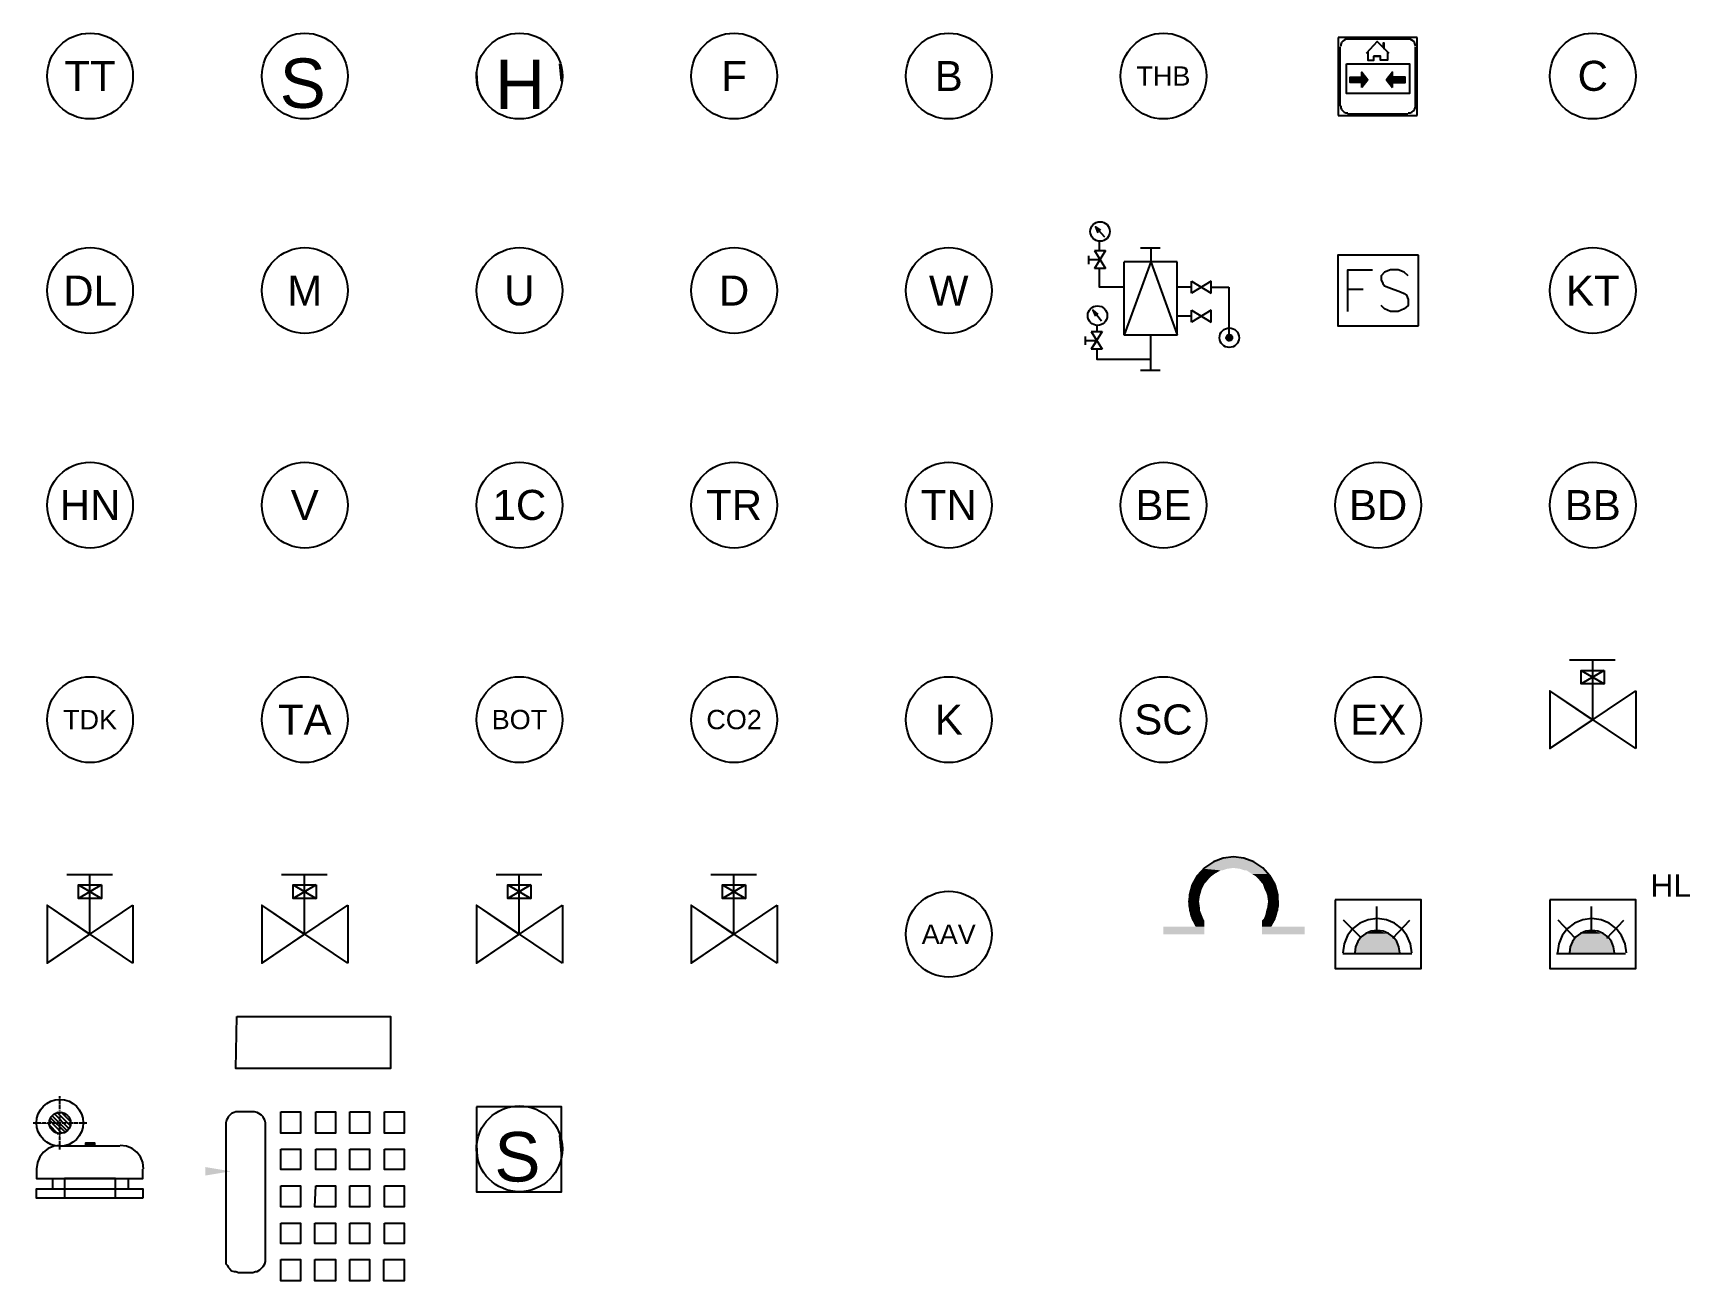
# Model space of a CAD drawing. Header units: millimetres. Extents: x -265 to 7452, y -5616 to 200.
import ezdxf

# ---------------------------------------------------------------- set-up
doc = ezdxf.new("R2010")
doc.units = ezdxf.units.MM
doc.header["$MEASUREMENT"] = 0
doc.styles.add('PCCC_ARIAL', font='arial.ttf')

# ---------------------------------------------------------------- blocks, each defined once
blk = doc.blocks.new('BC_TT')
blk.add_circle((0, 0), 200)
at = {"insert": (0, 0), "char_height": 140, "attachment_point": 5, "style": 'PCCC_ARIAL'}
blk.add_mtext('TT', dxfattribs=at)
at = {"style": 'PCCC_ARIAL', "flags": 9}
for tag, p in [('MA_VT', (0, -300)), ('TEN', (0, -450))]:
    blk.add_attdef(tag, p, '', height=60, dxfattribs=at)
blk = doc.blocks.new('BC_KHOI')
blk.add_circle((0, 0), 200)
at = {"insert": (-9.4, -35), "char_height": 230.6, "attachment_point": 5, "style": 'PCCC_ARIAL'}
blk.add_mtext('S', dxfattribs=at)
at = {"style": 'PCCC_ARIAL', "flags": 9}
for tag, p in [('MA_VT', (0, -300)), ('TEN', (0, -450))]:
    blk.add_attdef(tag, p, '', height=60, dxfattribs=at)
blk = doc.blocks.new('BC_NHIET')
for points in [[(-192.1, -65.3), (-200, 17.8), (-196, -45.5), (-200, -2)], [(196, 17.8), (196, -2), (192.1, 37.6), (196, -21.8), (188.1, 57.4)]]:
    blk.add_lwpolyline(points)
blk.add_circle((0, 0), 200)
at = {"insert": (2.9, -38.9), "char_height": 230.6, "attachment_point": 5, "style": 'PCCC_ARIAL'}
blk.add_mtext('H', dxfattribs=at)
at = {"style": 'PCCC_ARIAL', "flags": 9}
for tag, p in [('MA_VT', (0, -300)), ('TEN', (0, -450))]:
    blk.add_attdef(tag, p, '', height=60, dxfattribs=at)
blk = doc.blocks.new('BC_LUA')
blk.add_circle((0, 0), 200)
at = {"insert": (0, 0), "char_height": 140, "attachment_point": 5, "style": 'PCCC_ARIAL'}
blk.add_mtext('F', dxfattribs=at)
at = {"style": 'PCCC_ARIAL', "flags": 9}
for tag, p in [('MA_VT', (0, -300)), ('TEN', (0, -450))]:
    blk.add_attdef(tag, p, '', height=60, dxfattribs=at)
blk = doc.blocks.new('BC_BEAM')
blk.add_circle((0, 0), 200)
at = {"insert": (0, 0), "char_height": 140, "attachment_point": 5, "style": 'PCCC_ARIAL'}
blk.add_mtext('B', dxfattribs=at)
at = {"style": 'PCCC_ARIAL', "flags": 9}
for tag, p in [('MA_VT', (0, -300)), ('TEN', (0, -450))]:
    blk.add_attdef(tag, p, '', height=60, dxfattribs=at)
blk = doc.blocks.new('BC_TOHOP')
blk.add_circle((0, 0), 200)
at = {"insert": (0, 0), "char_height": 90, "attachment_point": 5, "style": 'PCCC_ARIAL'}
blk.add_mtext('THB', dxfattribs=at)
at = {"style": 'PCCC_ARIAL', "flags": 9}
for tag, p in [('MA_VT', (0, -300)), ('TEN', (0, -450))]:
    blk.add_attdef(tag, p, '', height=60, dxfattribs=at)
blk = doc.blocks.new('BC_NUTAN')
for points in [[(182.2, 180.2), (-186.1, 180.2)], [(-186.1, 180.2), (-186.1, -184.2)], [(182.2, 180.2), (-186.1, 180.2)], [(-140.6, 172.3), (-149.5, 171.1), (-157.6, 167.7), (-164.4, 162.4), (-169.7, 155.6), (-173.1, 147.6), (-174.3, 138.6)], [(138.6, 172.3), (-142.6, 172.3)], [(51.5, 104.9), (-4, 160.4), (-55.4, 104.9)], [(174.3, 138.6), (173.1, 147.6), (169.7, 155.6), (164.4, 162.4), (157.6, 167.7), (149.5, 171.1), (140.6, 172.3)], [(182.2, -184.2), (182.2, 180.2)], [(-178.2, 136.6), (-178.2, -140.6)], [(-47.5, 112.9), (-47.5, 73.3), (-19.8, 73.3), (-19.8, 93.1), (11.9, 93.1)], [(43.6, 112.9), (43.6, 73.3), (11.9, 73.3), (11.9, 93.1), (-19.8, 93.1)], [(27.7, 124.8), (27.7, 152.5), (23.8, 152.5), (23.8, 132.7)], [(174.3, -140.6), (174.3, 136.6)], [(-174.3, -138.6), (-173.1, -147.6), (-169.7, -155.6), (-164.4, -162.4), (-157.6, -167.7), (-149.5, -171.1), (-140.6, -172.3)], [(140.6, -172.3), (149.5, -171.1), (157.6, -167.7), (164.4, -162.4), (169.7, -155.6), (173.1, -147.6), (174.3, -138.6)], [(-186.1, -184.2), (182.2, -184.2)], [(-142.6, -176.2), (138.6, -176.2)]]:
    blk.add_lwpolyline(points)
for points in [[(-146.5, 57.4), (146.5, 57.4), (146.5, -81.2), (-146.5, -81.2)], [(-75.2, -53.5), (-75.2, -29.7), (-130.7, -29.7), (-130.7, -5.9), (-75.2, -5.9), (-75.2, 17.8), (-47.5, -17.8)], [(67.3, -53.5), (67.3, -29.7), (126.7, -29.7), (126.7, -5.9), (67.3, -5.9), (67.3, 17.8), (39.6, -17.8)]]:
    blk.add_lwpolyline(points, close=True)
for points in [[(-47.5, -17.8), (-75.2, 17.8), (-75.2, -53.5)], [(39.6, -17.8), (67.3, 17.8), (67.3, -53.5)], [(-75.2, -5.9), (-75.2, -29.7), (-130.7, -5.9)], [(-75.2, -29.7), (-130.7, -5.9), (-130.7, -29.7)], [(67.3, -5.9), (67.3, -29.7), (126.7, -5.9)], [(67.3, -29.7), (126.7, -5.9), (126.7, -29.7)]]:
    blk.add_solid(points)
at = {"style": 'PCCC_ARIAL', "flags": 9}
for tag, p in [('MA_VT', (0, -300)), ('TEN', (0, -450))]:
    blk.add_attdef(tag, p, '', height=60, dxfattribs=at)
blk = doc.blocks.new('BC_CHUONG')
blk.add_circle((0, 0), 200)
at = {"insert": (0, 0), "char_height": 140, "attachment_point": 5, "style": 'PCCC_ARIAL'}
blk.add_mtext('C', dxfattribs=at)
at = {"style": 'PCCC_ARIAL', "flags": 9}
for tag, p in [('MA_VT', (0, -300)), ('TEN', (0, -450))]:
    blk.add_attdef(tag, p, '', height=60, dxfattribs=at)
blk = doc.blocks.new('BC_DEN')
blk.add_circle((0, 0), 200)
at = {"insert": (0, 0), "char_height": 140, "attachment_point": 5, "style": 'PCCC_ARIAL'}
blk.add_mtext('DL', dxfattribs=at)
at = {"style": 'PCCC_ARIAL', "flags": 9}
for tag, p in [('MA_VT', (0, -300)), ('TEN', (0, -450))]:
    blk.add_attdef(tag, p, '', height=60, dxfattribs=at)
blk = doc.blocks.new('BC_MODULE')
blk.add_circle((0, 0), 200)
at = {"insert": (0, 0), "char_height": 140, "attachment_point": 5, "style": 'PCCC_ARIAL'}
blk.add_mtext('M', dxfattribs=at)
at = {"style": 'PCCC_ARIAL', "flags": 9}
for tag, p in [('MA_VT', (0, -300)), ('TEN', (0, -450))]:
    blk.add_attdef(tag, p, '', height=60, dxfattribs=at)
blk = doc.blocks.new('SPR_DAU_UP')
blk.add_circle((0, 0), 200)
at = {"insert": (0, 0), "char_height": 140, "attachment_point": 5, "style": 'PCCC_ARIAL'}
blk.add_mtext('U', dxfattribs=at)
at = {"style": 'PCCC_ARIAL', "flags": 9}
for tag, p in [('MA_VT', (0, -300)), ('TEN', (0, -450))]:
    blk.add_attdef(tag, p, '', height=60, dxfattribs=at)
blk = doc.blocks.new('SPR_DAU_DOWN')
blk.add_circle((0, 0), 200)
at = {"insert": (0, 0), "char_height": 140, "attachment_point": 5, "style": 'PCCC_ARIAL'}
blk.add_mtext('D', dxfattribs=at)
at = {"style": 'PCCC_ARIAL', "flags": 9}
for tag, p in [('MA_VT', (0, -300)), ('TEN', (0, -450))]:
    blk.add_attdef(tag, p, '', height=60, dxfattribs=at)
blk = doc.blocks.new('SPR_DAU_SIDE')
blk.add_circle((0, 0), 200)
at = {"insert": (0, 0), "char_height": 140, "attachment_point": 5, "style": 'PCCC_ARIAL'}
blk.add_mtext('W', dxfattribs=at)
at = {"style": 'PCCC_ARIAL', "flags": 9}
for tag, p in [('MA_VT', (0, -300)), ('TEN', (0, -450))]:
    blk.add_attdef(tag, p, '', height=60, dxfattribs=at)
blk = doc.blocks.new('SPR_VAN_BD')
for points in [[(-273.3, 249.5), (-316.8, 297), (-293.1, 281.2)], [(-316.8, 297), (-305, 269.3)], [(-348.5, 162.4), (-348.5, 122.8)], [(-320.8, 186.1), (-269.3, 186.1)], [(-269.3, 186.1), (-320.8, 103)], [(-320.8, 186.1), (-269.3, 103)], [(-297, 186.1), (-297, 229.7)], [(-15.8, 198), (-106.9, 198)], [(-59.4, 198), (-59.4, 134.7)], [(-297, 142.6), (-348.5, 142.6)], [(-297, 142.6), (-320.8, 103)], [(-269.3, 103), (-320.8, 103)], [(-182.2, 15.8), (-297, 15.8), (-297, 103)], [(-59.4, 134.7), (-182.2, -205.9), (-182.2, 134.7)], [(63.4, 134.7), (-182.2, 134.7)], [(-59.4, 134.7), (63.4, -205.9), (63.4, 134.7)], [(130.7, 15.8), (63.4, 15.8)], [(221.8, 43.6), (130.7, -11.9)], [(130.7, 43.6), (221.8, -11.9)], [(130.7, -11.9), (130.7, 43.6)], [(221.8, -11.9), (221.8, 43.6)], [(221.8, 15.8), (305, 15.8)], [(305, 15.8), (305, -221.8)], [(-289.1, -142.6), (-328.7, -91.1), (-305, -110.9)], [(-328.7, -91.1), (-316.8, -118.8)], [(130.7, -118.8), (63.4, -118.8)], [(221.8, -91.1), (130.7, -146.5)], [(130.7, -91.1), (221.8, -146.5)], [(130.7, -146.5), (130.7, -91.1)], [(221.8, -146.5), (221.8, -91.1)], [(-364.4, -213.9), (-364.4, -253.5)], [(-336.6, -190.1), (-285.1, -190.1)], [(-285.1, -190.1), (-336.6, -273.3)], [(-336.6, -190.1), (-285.1, -273.3)], [(-308.9, -190.1), (-308.9, -162.4)], [(-182.2, -205.9), (63.4, -205.9)], [(-59.4, -372.3), (-59.4, -205.9)], [(-308.9, -233.7), (-364.4, -233.7)], [(-308.9, -233.7), (-336.6, -273.3)], [(-285.1, -273.3), (-336.6, -273.3)], [(-59.4, -320.8), (-308.9, -320.8), (-308.9, -273.3)], [(-15.8, -372.3), (-106.9, -372.3)]]:
    blk.add_lwpolyline(points)
for centre, radius in [((-295, 275.2), 45.5), ((-306.9, -116.8), 45.5), ((306.9, -219.8), 45.5), ((306.9, -219.8), 13.9)]:
    blk.add_circle(centre, radius)
for points in [[(297, -213.9), (316.8, -217.8), (293.1, -217.8)], [(320.8, -217.8), (320.8, -217.8), (293.1, -217.8)], [(320.8, -217.8), (293.1, -217.8), (320.8, -217.8)], [(320.8, -217.8), (320.8, -217.8), (293.1, -217.8)], [(320.8, -217.8), (293.1, -217.8), (316.8, -217.8)], [(320.8, -217.8), (293.1, -217.8), (320.8, -221.8)], [(293.1, -217.8), (320.8, -221.8), (293.1, -221.8)], [(320.8, -221.8), (320.8, -221.8), (293.1, -221.8)], [(320.8, -221.8), (293.1, -221.8), (320.8, -221.8)], [(320.8, -221.8), (320.8, -221.8), (293.1, -221.8)], [(320.8, -221.8), (293.1, -221.8), (320.8, -225.7)], [(293.1, -221.8), (320.8, -225.7), (293.1, -225.7)], [(320.8, -225.7), (320.8, -225.7), (293.1, -225.7)], [(320.8, -225.7), (293.1, -225.7), (320.8, -225.7)], [(320.8, -225.7), (320.8, -225.7), (293.1, -225.7)], [(320.8, -225.7), (293.1, -225.7), (320.8, -229.7)], [(293.1, -225.7), (320.8, -229.7), (293.1, -229.7)], [(316.8, -229.7), (316.8, -229.7), (293.1, -229.7)], [(316.8, -229.7), (293.1, -229.7), (316.8, -229.7)], [(316.8, -229.7), (316.8, -229.7), (293.1, -229.7)], [(316.8, -229.7), (293.1, -229.7), (320.8, -229.7)], [(293.1, -229.7), (316.8, -229.7), (297, -229.7)], [(297, -209.9), (312.9, -209.9), (301, -209.9)], [(312.9, -209.9), (297, -209.9), (316.8, -213.9)], [(297, -209.9), (316.8, -213.9), (297, -213.9)], [(316.8, -213.9), (316.8, -213.9), (297, -213.9)], [(316.8, -213.9), (297, -213.9), (316.8, -213.9)], [(316.8, -213.9), (316.8, -213.9), (297, -213.9)], [(316.8, -213.9), (316.8, -213.9), (297, -213.9)], [(316.8, -213.9), (297, -213.9), (316.8, -217.8)], [(316.8, -229.7), (297, -229.7), (316.8, -233.7)], [(297, -229.7), (316.8, -233.7), (297, -233.7)], [(308.9, -209.9), (305, -209.9), (301, -209.9)], [(312.9, -209.9), (312.9, -209.9), (301, -209.9)], [(312.9, -209.9), (301, -209.9), (312.9, -209.9)], [(312.9, -209.9), (312.9, -209.9), (301, -209.9)], [(312.9, -209.9), (301, -209.9), (308.9, -209.9)], [(305, -209.9), (305, -209.9), (308.9, -209.9)], [(305, -209.9), (308.9, -209.9), (305, -209.9)], [(305, -209.9), (305, -209.9), (308.9, -209.9)], [(308.9, -209.9), (308.9, -209.9), (305, -209.9)], [(308.9, -209.9), (305, -209.9), (308.9, -209.9)], [(308.9, -209.9), (308.9, -209.9), (305, -209.9)], [(312.9, -233.7), (312.9, -233.7), (297, -233.7)], [(312.9, -233.7), (297, -233.7), (312.9, -233.7)], [(312.9, -233.7), (312.9, -233.7), (297, -233.7)], [(312.9, -233.7), (297, -233.7), (316.8, -233.7)], [(297, -233.7), (312.9, -233.7), (301, -233.7)], [(312.9, -233.7), (301, -233.7), (308.9, -237.6)], [(301, -233.7), (308.9, -237.6), (301, -237.6)], [(308.9, -237.6), (301, -237.6), (305, -237.6)], [(308.9, -237.6), (308.9, -237.6), (305, -237.6)], [(308.9, -237.6), (305, -237.6), (308.9, -237.6)], [(308.9, -237.6), (308.9, -237.6), (305, -237.6)]]:
    blk.add_solid(points)
at = {"style": 'PCCC_ARIAL', "flags": 9}
for tag, p in [('MA_VT', (0, -300)), ('TEN', (0, -450))]:
    blk.add_attdef(tag, p, '', height=60, dxfattribs=at)
blk = doc.blocks.new('SPR_CTDC')
for points in [[(188.1, 164.4), (-188.1, 164.4), (-188.1, -164.4), (188.1, -164.4)], [(188.1, -164.4), (188.1, 164.4)], [(-140.6, -97), (-140.6, 97), (-25.7, 97)], [(140.6, 69.3), (120.8, 85.1), (93.1, 97), (57.4, 97), (29.7, 85.1), (13.9, 69.3), (13.9, 49.5), (21.8, 33.7), (29.7, 21.8), (49.5, 13.9), (105, -5.9), (120.8, -13.9), (132.7, -21.8), (140.6, -41.6), (140.6, -69.3), (120.8, -85.1), (93.1, -97), (57.4, -97), (29.7, -85.1), (13.9, -69.3)], [(-140.6, 5.9), (-69.3, 5.9)]]:
    blk.add_lwpolyline(points)
at = {"style": 'PCCC_ARIAL', "flags": 9}
for tag, p in [('MA_VT', (0, -300)), ('TEN', (0, -450))]:
    blk.add_attdef(tag, p, '', height=60, dxfattribs=at)
blk = doc.blocks.new('SPR_VAN_KT')
blk.add_circle((0, 0), 200)
at = {"insert": (0, 0), "char_height": 140, "attachment_point": 5, "style": 'PCCC_ARIAL'}
blk.add_mtext('KT', dxfattribs=at)
at = {"style": 'PCCC_ARIAL', "flags": 9}
for tag, p in [('MA_VT', (0, -300)), ('TEN', (0, -450))]:
    blk.add_attdef(tag, p, '', height=60, dxfattribs=at)
blk = doc.blocks.new('HVT_TU')
blk.add_circle((0, 0), 200)
at = {"insert": (0, 0), "char_height": 140, "attachment_point": 5, "style": 'PCCC_ARIAL'}
blk.add_mtext('HN', dxfattribs=at)
at = {"style": 'PCCC_ARIAL', "flags": 9}
for tag, p in [('MA_VT', (0, -300)), ('TEN', (0, -450))]:
    blk.add_attdef(tag, p, '', height=60, dxfattribs=at)
blk = doc.blocks.new('HVT_VAN_CHAN')
blk.add_circle((0, 0), 200)
at = {"insert": (0, 0), "char_height": 140, "attachment_point": 5, "style": 'PCCC_ARIAL'}
blk.add_mtext('V', dxfattribs=at)
at = {"style": 'PCCC_ARIAL', "flags": 9}
for tag, p in [('MA_VT', (0, -300)), ('TEN', (0, -450))]:
    blk.add_attdef(tag, p, '', height=60, dxfattribs=at)
blk = doc.blocks.new('HVT_VAN_1C')
blk.add_circle((0, 0), 200)
at = {"insert": (0, 0), "char_height": 140, "attachment_point": 5, "style": 'PCCC_ARIAL'}
blk.add_mtext('1C', dxfattribs=at)
at = {"style": 'PCCC_ARIAL', "flags": 9}
for tag, p in [('MA_VT', (0, -300)), ('TEN', (0, -450))]:
    blk.add_attdef(tag, p, '', height=60, dxfattribs=at)
blk = doc.blocks.new('NUOC_TRU')
blk.add_circle((0, 0), 200)
at = {"insert": (0, 0), "char_height": 140, "attachment_point": 5, "style": 'PCCC_ARIAL'}
blk.add_mtext('TR', dxfattribs=at)
at = {"style": 'PCCC_ARIAL', "flags": 9}
for tag, p in [('MA_VT', (0, -300)), ('TEN', (0, -450))]:
    blk.add_attdef(tag, p, '', height=60, dxfattribs=at)
blk = doc.blocks.new('NUOC_TIEP')
blk.add_circle((0, 0), 200)
at = {"insert": (0, 0), "char_height": 140, "attachment_point": 5, "style": 'PCCC_ARIAL'}
blk.add_mtext('TN', dxfattribs=at)
at = {"style": 'PCCC_ARIAL', "flags": 9}
for tag, p in [('MA_VT', (0, -300)), ('TEN', (0, -450))]:
    blk.add_attdef(tag, p, '', height=60, dxfattribs=at)
blk = doc.blocks.new('NUOC_BOM_DIEN')
blk.add_circle((0, 0), 200)
at = {"insert": (0, 0), "char_height": 140, "attachment_point": 5, "style": 'PCCC_ARIAL'}
blk.add_mtext('BE', dxfattribs=at)
at = {"style": 'PCCC_ARIAL', "flags": 9}
for tag, p in [('MA_VT', (0, -300)), ('TEN', (0, -450))]:
    blk.add_attdef(tag, p, '', height=60, dxfattribs=at)
blk = doc.blocks.new('NUOC_BOM_DIESEL')
blk.add_circle((0, 0), 200)
at = {"insert": (0, 0), "char_height": 140, "attachment_point": 5, "style": 'PCCC_ARIAL'}
blk.add_mtext('BD', dxfattribs=at)
at = {"style": 'PCCC_ARIAL', "flags": 9}
for tag, p in [('MA_VT', (0, -300)), ('TEN', (0, -450))]:
    blk.add_attdef(tag, p, '', height=60, dxfattribs=at)
blk = doc.blocks.new('NUOC_BOM_BU')
blk.add_circle((0, 0), 200)
at = {"insert": (0, 0), "char_height": 140, "attachment_point": 5, "style": 'PCCC_ARIAL'}
blk.add_mtext('BB', dxfattribs=at)
at = {"style": 'PCCC_ARIAL', "flags": 9}
for tag, p in [('MA_VT', (0, -300)), ('TEN', (0, -450))]:
    blk.add_attdef(tag, p, '', height=60, dxfattribs=at)
blk = doc.blocks.new('NUOC_TU_DK')
blk.add_circle((0, 0), 200)
at = {"insert": (0, 0), "char_height": 90, "attachment_point": 5, "style": 'PCCC_ARIAL'}
blk.add_mtext('TDK', dxfattribs=at)
at = {"style": 'PCCC_ARIAL', "flags": 9}
for tag, p in [('MA_VT', (0, -300)), ('TEN', (0, -450))]:
    blk.add_attdef(tag, p, '', height=60, dxfattribs=at)
blk = doc.blocks.new('NUOC_BINH_AP')
blk.add_circle((0, 0), 200)
at = {"insert": (0, 0), "char_height": 140, "attachment_point": 5, "style": 'PCCC_ARIAL'}
blk.add_mtext('TA', dxfattribs=at)
at = {"style": 'PCCC_ARIAL', "flags": 9}
for tag, p in [('MA_VT', (0, -300)), ('TEN', (0, -450))]:
    blk.add_attdef(tag, p, '', height=60, dxfattribs=at)
blk = doc.blocks.new('BINH_BOT')
blk.add_circle((0, 0), 200)
at = {"insert": (0, 0), "char_height": 90, "attachment_point": 5, "style": 'PCCC_ARIAL'}
blk.add_mtext('BOT', dxfattribs=at)
at = {"style": 'PCCC_ARIAL', "flags": 9}
for tag, p in [('MA_VT', (0, -300)), ('TEN', (0, -450))]:
    blk.add_attdef(tag, p, '', height=60, dxfattribs=at)
blk = doc.blocks.new('BINH_CO2')
blk.add_circle((0, 0), 200)
at = {"insert": (0, 0), "char_height": 90, "attachment_point": 5, "style": 'PCCC_ARIAL'}
blk.add_mtext('CO2', dxfattribs=at)
at = {"style": 'PCCC_ARIAL', "flags": 9}
for tag, p in [('MA_VT', (0, -300)), ('TEN', (0, -450))]:
    blk.add_attdef(tag, p, '', height=60, dxfattribs=at)
blk = doc.blocks.new('BINH_KE')
blk.add_circle((0, 0), 200)
at = {"insert": (0, 0), "char_height": 140, "attachment_point": 5, "style": 'PCCC_ARIAL'}
blk.add_mtext('K', dxfattribs=at)
at = {"style": 'PCCC_ARIAL', "flags": 9}
for tag, p in [('MA_VT', (0, -300)), ('TEN', (0, -450))]:
    blk.add_attdef(tag, p, '', height=60, dxfattribs=at)
blk = doc.blocks.new('DEN_SUCO')
blk.add_circle((0, 0), 200)
at = {"insert": (0, 0), "char_height": 140, "attachment_point": 5, "style": 'PCCC_ARIAL'}
blk.add_mtext('SC', dxfattribs=at)
at = {"style": 'PCCC_ARIAL', "flags": 9}
for tag, p in [('MA_VT', (0, -300)), ('TEN', (0, -450))]:
    blk.add_attdef(tag, p, '', height=60, dxfattribs=at)
blk = doc.blocks.new('DEN_EXIT')
blk.add_circle((0, 0), 200)
at = {"insert": (0, 0), "char_height": 140, "attachment_point": 5, "style": 'PCCC_ARIAL'}
blk.add_mtext('EX', dxfattribs=at)
at = {"style": 'PCCC_ARIAL', "flags": 9}
for tag, p in [('MA_VT', (0, -300)), ('TEN', (0, -450))]:
    blk.add_attdef(tag, p, '', height=60, dxfattribs=at)
blk = doc.blocks.new('SPR_VAN_OSY_DN65')
for points in [[(105, 277.2), (-108.9, 277.2)], [(-2, 277.2), (-2, 0)], [(53.5, 229.7), (-53.5, 166.3)], [(-53.5, 229.7), (53.5, 166.3)], [(-2, 0), (-200, 134.7)], [(200, -134.7), (-200, 134.7), (-200, -134.7), (200, 134.7)], [(200, 134.7), (200, -134.7)], [(-2, 0), (-200, -134.7)]]:
    blk.add_lwpolyline(points)
blk.add_lwpolyline([(53.5, 229.7), (53.5, 166.3), (-53.5, 166.3), (-53.5, 229.7)], close=True)
at = {"style": 'PCCC_ARIAL', "flags": 9}
for tag, p in [('MA_VT', (0, -300)), ('TEN', (0, -450))]:
    blk.add_attdef(tag, p, '', height=60, dxfattribs=at)
blk = doc.blocks.new('SPR_VAN_OSY_DN80')
for points in [[(105, 277.2), (-108.9, 277.2)], [(-2, 277.2), (-2, 0)], [(53.5, 229.7), (-53.5, 166.3)], [(-53.5, 229.7), (53.5, 166.3)], [(-2, 0), (-200, 134.7)], [(200, -134.7), (-200, 134.7), (-200, -134.7), (200, 134.7)], [(200, 134.7), (200, -134.7)], [(-2, 0), (-200, -134.7)]]:
    blk.add_lwpolyline(points)
blk.add_lwpolyline([(53.5, 229.7), (53.5, 166.3), (-53.5, 166.3), (-53.5, 229.7)], close=True)
at = {"style": 'PCCC_ARIAL', "flags": 9}
for tag, p in [('MA_VT', (0, -300)), ('TEN', (0, -450))]:
    blk.add_attdef(tag, p, '', height=60, dxfattribs=at)
blk = doc.blocks.new('SPR_VAN_OSY_DN100')
for points in [[(105, 277.2), (-108.9, 277.2)], [(-2, 277.2), (-2, 0)], [(53.5, 229.7), (-53.5, 166.3)], [(-53.5, 229.7), (53.5, 166.3)], [(-2, 0), (-200, 134.7)], [(200, -134.7), (-200, 134.7), (-200, -134.7), (200, 134.7)], [(200, 134.7), (200, -134.7)], [(-2, 0), (-200, -134.7)]]:
    blk.add_lwpolyline(points)
blk.add_lwpolyline([(53.5, 229.7), (53.5, 166.3), (-53.5, 166.3), (-53.5, 229.7)], close=True)
at = {"style": 'PCCC_ARIAL', "flags": 9}
for tag, p in [('MA_VT', (0, -300)), ('TEN', (0, -450))]:
    blk.add_attdef(tag, p, '', height=60, dxfattribs=at)
blk = doc.blocks.new('SPR_VAN_OSY_DN125')
for points in [[(105, 277.2), (-108.9, 277.2)], [(-2, 277.2), (-2, 0)], [(53.5, 229.7), (-53.5, 166.3)], [(-53.5, 229.7), (53.5, 166.3)], [(-2, 0), (-200, 134.7)], [(200, -134.7), (-200, 134.7), (-200, -134.7), (200, 134.7)], [(200, 134.7), (200, -134.7)], [(-2, 0), (-200, -134.7)]]:
    blk.add_lwpolyline(points)
blk.add_lwpolyline([(53.5, 229.7), (53.5, 166.3), (-53.5, 166.3), (-53.5, 229.7)], close=True)
at = {"style": 'PCCC_ARIAL', "flags": 9}
for tag, p in [('MA_VT', (0, -300)), ('TEN', (0, -450))]:
    blk.add_attdef(tag, p, '', height=60, dxfattribs=at)
blk = doc.blocks.new('SPR_VAN_OSY_DN150')
for points in [[(105, 277.2), (-108.9, 277.2)], [(-2, 277.2), (-2, 0)], [(53.5, 229.7), (-53.5, 166.3)], [(-53.5, 229.7), (53.5, 166.3)], [(-2, 0), (-200, 134.7)], [(200, -134.7), (-200, 134.7), (-200, -134.7), (200, 134.7)], [(200, 134.7), (200, -134.7)], [(-2, 0), (-200, -134.7)]]:
    blk.add_lwpolyline(points)
blk.add_lwpolyline([(53.5, 229.7), (53.5, 166.3), (-53.5, 166.3), (-53.5, 229.7)], close=True)
at = {"style": 'PCCC_ARIAL', "flags": 9}
for tag, p in [('MA_VT', (0, -300)), ('TEN', (0, -450))]:
    blk.add_attdef(tag, p, '', height=60, dxfattribs=at)
blk = doc.blocks.new('SPR_VAN_XK')
blk.add_circle((0, 0), 200)
at = {"insert": (0, 0), "char_height": 90, "attachment_point": 5, "style": 'PCCC_ARIAL'}
blk.add_mtext('AAV', dxfattribs=at)
at = {"style": 'PCCC_ARIAL', "flags": 9}
for tag, p in [('MA_VT', (0, -300)), ('TEN', (0, -450))]:
    blk.add_attdef(tag, p, '', height=60, dxfattribs=at)
blk = doc.blocks.new('BC_DTCD')
blk.add_lwpolyline([(502.3, 41.2), (524, 86.6), (533.9, 134.6), (532.4, 182.9), (519.8, 229.6), (496.4, 272.7), (462.6, 309.9), (420.8, 338), (374.8, 354.8), (326.7, 360.4), (278.7, 354.8), (232.7, 338), (190.9, 309.9), (157, 272.7), (133.6, 229.6), (121.1, 182.9), (119.6, 134.6), (129.5, 86.6), (151.1, 41.2)])
for points in [[(190.1, 308.9), (297, 305), (186.1, 305)], [(209.9, 324.8), (459.4, 308.9), (190.1, 308.9)], [(324.8, 308.9), (190.1, 308.9), (297, 305)], [(245.5, 344.6), (443.6, 324.8), (209.9, 324.8)], [(443.6, 324.8), (209.9, 324.8), (459.4, 308.9)], [(285.1, 356.4), (404, 344.6), (245.5, 344.6)], [(404, 344.6), (245.5, 344.6), (443.6, 324.8)], [(324.8, 360.4), (368.3, 356.4), (285.1, 356.4)], [(368.3, 356.4), (285.1, 356.4), (404, 344.6)], [(459.4, 308.9), (324.8, 308.9), (463.4, 305)], [(324.8, 308.9), (463.4, 305), (356.4, 305)], [(134.7, 233.7), (178.2, 209.9), (126.7, 209.9)], [(138.6, 237.6), (190.1, 233.7), (134.7, 233.7)], [(190.1, 233.7), (134.7, 233.7), (178.2, 209.9)], [(150.5, 261.4), (194.1, 237.6), (138.6, 237.6)], [(194.1, 237.6), (138.6, 237.6), (190.1, 233.7)], [(154.5, 269.3), (213.9, 261.4), (150.5, 261.4)], [(213.9, 261.4), (150.5, 261.4), (194.1, 237.6)], [(166.3, 281.2), (221.8, 269.3), (154.5, 269.3)], [(221.8, 269.3), (154.5, 269.3), (213.9, 261.4)], [(178.2, 297), (237.6, 281.2), (166.3, 281.2)], [(237.6, 281.2), (166.3, 281.2), (221.8, 269.3)], [(186.1, 305), (273.3, 297), (178.2, 297)], [(265.3, 297), (265.3, 297), (178.2, 297)], [(265.3, 297), (178.2, 297), (265.3, 297)], [(265.3, 297), (265.3, 297), (178.2, 297)], [(265.3, 297), (178.2, 297), (273.3, 297)], [(265.3, 297), (178.2, 297), (237.6, 281.2)], [(297, 305), (186.1, 305), (273.3, 297)], [(463.4, 305), (356.4, 305), (471.3, 297)], [(356.4, 305), (471.3, 297), (380.2, 297)], [(471.3, 297), (380.2, 297), (475.2, 297)], [(380.2, 297), (475.2, 297), (388.1, 297)], [(475.2, 297), (388.1, 297), (487.1, 281.2)], [(388.1, 297), (487.1, 281.2), (411.9, 281.2)], [(487.1, 281.2), (411.9, 281.2), (499, 269.3)], [(411.9, 281.2), (499, 269.3), (431.7, 269.3)], [(499, 269.3), (431.7, 269.3), (503, 261.4)], [(431.7, 269.3), (503, 261.4), (439.6, 261.4)], [(503, 261.4), (439.6, 261.4), (514.9, 237.6)], [(439.6, 261.4), (514.9, 237.6), (459.4, 237.6)], [(514.9, 237.6), (459.4, 237.6), (518.8, 233.7)], [(459.4, 237.6), (518.8, 233.7), (463.4, 233.7)], [(518.8, 233.7), (463.4, 233.7), (526.7, 209.9)], [(463.4, 233.7), (526.7, 209.9), (471.3, 209.9)], [(118.8, 182.2), (166.3, 154.5), (114.9, 154.5)], [(166.3, 154.5), (114.9, 154.5), (166.3, 150.5)], [(114.9, 154.5), (166.3, 150.5), (114.9, 150.5)], [(122.8, 194.1), (170.3, 182.2), (118.8, 182.2)], [(170.3, 182.2), (118.8, 182.2), (166.3, 154.5)], [(126.7, 209.9), (174.3, 194.1), (122.8, 194.1)], [(174.3, 194.1), (122.8, 194.1), (170.3, 182.2)], [(178.2, 209.9), (126.7, 209.9), (174.3, 194.1)], [(526.7, 209.9), (471.3, 209.9), (530.7, 194.1)], [(471.3, 209.9), (530.7, 194.1), (479.2, 194.1)], [(530.7, 194.1), (479.2, 194.1), (530.7, 182.2)], [(479.2, 194.1), (530.7, 182.2), (483.2, 182.2)], [(530.7, 182.2), (483.2, 182.2), (534.7, 154.5)], [(483.2, 182.2), (534.7, 154.5), (487.1, 154.5)], [(534.7, 154.5), (487.1, 154.5), (534.7, 150.5)], [(487.1, 154.5), (534.7, 150.5), (487.1, 150.5)], [(166.3, 150.5), (114.9, 150.5), (170.3, 122.8)], [(114.9, 150.5), (170.3, 122.8), (118.8, 122.8)], [(170.3, 122.8), (118.8, 122.8), (170.3, 110.9)], [(118.8, 122.8), (170.3, 110.9), (118.8, 110.9)], [(170.3, 110.9), (118.8, 110.9), (178.2, 91.1)], [(118.8, 110.9), (178.2, 91.1), (126.7, 91.1)], [(178.2, 91.1), (126.7, 91.1), (186.1, 71.3)], [(126.7, 91.1), (186.1, 71.3), (130.7, 71.3)], [(475.2, 91.1), (522.8, 71.3), (467.3, 71.3)], [(479.2, 110.9), (526.7, 91.1), (475.2, 91.1)], [(526.7, 91.1), (475.2, 91.1), (522.8, 71.3)], [(483.2, 122.8), (534.7, 110.9), (479.2, 110.9)], [(534.7, 110.9), (479.2, 110.9), (526.7, 91.1)], [(487.1, 150.5), (534.7, 122.8), (483.2, 122.8)], [(534.7, 122.8), (483.2, 122.8), (534.7, 110.9)], [(534.7, 150.5), (487.1, 150.5), (534.7, 122.8)], [(190.1, 35.6), (0, 35.6), (190.1, 0)], [(0, 35.6), (190.1, 0), (0, 0)], [(186.1, 71.3), (130.7, 71.3), (190.1, 63.4)], [(130.7, 71.3), (190.1, 63.4), (134.7, 63.4)], [(190.1, 63.4), (134.7, 63.4), (190.1, 35.6)], [(134.7, 63.4), (190.1, 35.6), (150.5, 35.6)], [(467.3, 71.3), (518.8, 63.4), (459.4, 63.4)], [(518.8, 63.4), (459.4, 63.4), (503, 35.6)], [(459.4, 63.4), (503, 35.6), (459.4, 35.6)], [(657.4, 35.6), (459.4, 35.6), (657.4, 0)], [(459.4, 35.6), (657.4, 0), (459.4, 0)], [(522.8, 71.3), (467.3, 71.3), (518.8, 63.4)]]:
    blk.add_solid(points)
at = {"style": 'PCCC_ARIAL', "flags": 9}
for tag, p in [('MA_VT', (0, -300)), ('TEN', (0, -450))]:
    blk.add_attdef(tag, p, '', height=60, dxfattribs=at)
blk = doc.blocks.new('BC_CHI_THI')
blk.add_lwpolyline([(-200, 160.4), (-200, -160.4), (200, -160.4), (200, 160.4)], close=True)
for points in [[(-5.9, 13.9), (-5.9, 128.7)], [(156.4, -87.1), (150.7, -44.5), (134.5, -6.2), (109.5, 26.3), (77, 51.4), (38.7, 67.5), (-4, 73.3), (-46.6, 67.5), (-84.9, 51.4), (-117.4, 26.3), (-142.5, -6.2), (-158.6, -44.5), (-164.4, -87.1)], [(-77.2, -17.8), (-160.4, 65.3)], [(101, -87.1), (97.2, -59.2), (86.7, -34.2), (70.3, -12.9), (49, 3.5), (23.9, 14.1), (-4, 17.8), (-31.9, 14.1), (-56.9, 3.5), (-78.2, -12.9), (-94.6, -34.2), (-105.2, -59.2), (-108.9, -87.1)], [(69.3, -17.8), (148.5, 65.3)], [(-164.4, -89.1), (156.4, -89.1)]]:
    blk.add_lwpolyline(points)
for points in [[(-53.5, 2), (57.4, -5.9), (-69.3, -5.9)], [(-33.7, 9.9), (41.6, 2), (-53.5, 2)], [(41.6, 2), (-53.5, 2), (57.4, -5.9)], [(-13.9, 13.9), (21.8, 9.9), (-33.7, 9.9)], [(21.8, 9.9), (-33.7, 9.9), (41.6, 2)], [(5.9, 13.9), (-13.9, 13.9), (21.8, 9.9)], [(-101, -53.5), (97, -69.3), (-108.9, -69.3)], [(97, -69.3), (-108.9, -69.3), (97, -89.1)], [(-108.9, -69.3), (97, -89.1), (-108.9, -89.1)], [(-93.1, -33.7), (89.1, -53.5), (-101, -53.5)], [(89.1, -53.5), (-101, -53.5), (97, -69.3)], [(-81.2, -17.8), (81.2, -33.7), (-93.1, -33.7)], [(81.2, -33.7), (-93.1, -33.7), (89.1, -53.5)], [(-69.3, -5.9), (69.3, -17.8), (-81.2, -17.8)], [(69.3, -17.8), (-81.2, -17.8), (81.2, -33.7)], [(57.4, -5.9), (-69.3, -5.9), (69.3, -17.8)]]:
    blk.add_solid(points)
at = {"style": 'PCCC_ARIAL', "flags": 9}
for tag, p in [('MA_VT', (0, -300)), ('TEN', (0, -450))]:
    blk.add_attdef(tag, p, '', height=60, dxfattribs=at)
blk = doc.blocks.new('BC_CHI_THI_HL')
blk.add_lwpolyline([(-200, 160.4), (-200, -160.4), (200, -160.4), (200, 160.4)], close=True)
for points in [[(-5.9, 13.9), (-5.9, 128.7)], [(156.4, -87.1), (150.7, -44.5), (134.5, -6.2), (109.5, 26.3), (77, 51.4), (38.7, 67.5), (-4, 73.3), (-46.6, 67.5), (-84.9, 51.4), (-117.4, 26.3), (-142.5, -6.2), (-158.6, -44.5), (-164.4, -87.1)], [(-81.2, -17.8), (-160.4, 65.3)], [(101, -87.1), (97.2, -59.2), (86.7, -34.2), (70.3, -12.9), (49, 3.5), (23.9, 14.1), (-4, 17.8), (-31.9, 14.1), (-56.9, 3.5), (-78.2, -12.9), (-94.6, -34.2), (-105.2, -59.2), (-108.9, -87.1)], [(65.3, -17.8), (144.6, 65.3)], [(-168.3, -89.1), (152.5, -89.1)]]:
    blk.add_lwpolyline(points)
for points in [[(-53.5, 2), (53.5, -5.9), (-69.3, -5.9)], [(-33.7, 9.9), (37.6, 2), (-53.5, 2)], [(37.6, 2), (-53.5, 2), (53.5, -5.9)], [(-17.8, 13.9), (21.8, 9.9), (-33.7, 9.9)], [(21.8, 9.9), (-33.7, 9.9), (37.6, 2)], [(2, 13.9), (-17.8, 13.9), (21.8, 9.9)], [(-105, -53.5), (93.1, -69.3), (-108.9, -69.3)], [(93.1, -69.3), (-108.9, -69.3), (97, -89.1)], [(-108.9, -69.3), (97, -89.1), (-108.9, -89.1)], [(-97, -33.7), (89.1, -53.5), (-105, -53.5)], [(89.1, -53.5), (-105, -53.5), (93.1, -69.3)], [(-85.1, -21.8), (81.2, -33.7), (-97, -33.7)], [(81.2, -33.7), (-97, -33.7), (89.1, -53.5)], [(-69.3, -5.9), (69.3, -21.8), (-85.1, -21.8)], [(69.3, -21.8), (-85.1, -21.8), (81.2, -33.7)], [(53.5, -5.9), (-69.3, -5.9), (69.3, -21.8)]]:
    blk.add_solid(points)
at = {"insert": (363.2, 227.1), "char_height": 105.3, "attachment_point": 5, "style": 'PCCC_ARIAL'}
blk.add_mtext('HL', dxfattribs=at)
at = {"style": 'PCCC_ARIAL', "flags": 9}
for tag, p in [('MA_VT', (0, -300)), ('TEN', (0, -450))]:
    blk.add_attdef(tag, p, '', height=60, dxfattribs=at)
blk = doc.blocks.new('BC_COI_DEN')
for points in [[(-142.5, 245.4), (-142.5, 233.6)], [(-106.8, 83.1), (-178.1, 154.4)], [(-98.9, 95), (-166.2, 162.3)], [(-91, 106.8), (-154.4, 170.2)], [(-142.5, 229.6), (-142.5, 225.6), (-142.5, 209.8)], [(-142.5, 205.8), (-142.5, 201.9), (-142.5, 186)], [(-142.5, 182.1), (-142.5, 178.1)], [(-142.5, 174.2), (-142.5, 162.3)], [(-142.5, 158.3), (-142.5, 154.4)], [(-91, 126.6), (-134.6, 170.2)], [(-249.4, 118.7), (-253.4, 118.7), (-265.2, 118.7)], [(-229.6, 118.7), (-245.4, 118.7)], [(-205.8, 118.7), (-221.7, 118.7)], [(-182.1, 118.7), (-197.9, 118.7)], [(-146.4, 67.2), (-194, 114.8)], [(-130.6, 71.2), (-190, 134.6)], [(-114.8, 75.1), (-186, 146.4)], [(-158.3, 118.7), (-174.2, 118.7), (-178.1, 118.7)], [(-134.6, 118.7), (-150.4, 118.7), (-154.4, 118.7)], [(-142.5, 150.4), (-142.5, 134.6), (-142.5, 130.6)], [(-142.5, 126.6), (-142.5, 110.8), (-142.5, 106.8)], [(-142.5, 102.9), (-142.5, 87)], [(-142.5, 79.1), (-142.5, 63.3)], [(-126.6, 118.7), (-130.6, 118.7)], [(-110.8, 118.7), (-122.7, 118.7)], [(-102.9, 118.7), (-106.8, 118.7)], [(-79.1, 118.7), (-83.1, 118.7), (-98.9, 118.7)], [(-55.3, 118.7), (-59.3, 118.7), (-75.2, 118.7)], [(-35.5, 118.7), (-51.4, 118.7)], [(-15.7, 118.7), (-27.6, 118.7)], [(-140.5, 15.7), (-169.4, 11.9), (-195.5, 0.9), (-217.5, -16.2), (-234.5, -38.2), (-245.5, -64.2), (-249.4, -93.2)], [(-142.5, 55.3), (-142.5, 39.5)], [(-142.5, 35.5), (-142.5, 31.6), (-142.5, 15.7)], [(138.7, 11.8), (-142.5, 11.8)], [(-142.5, 11.8), (-142.5, 7.8), (-142.5, -4.1)], [(249.6, -93.2), (245.7, -64.2), (234.7, -38.2), (217.7, -16.2), (195.7, 0.9), (169.6, 11.9), (140.7, 15.7)], [(-249.4, -95.1), (-249.4, -138.7), (245.6, -138.7), (245.6, -95.1)], [(-174.2, -186.2), (-174.2, -138.7)], [(118.9, -229.8), (118.9, -138.7), (-118.7, -138.7), (-118.7, -229.8)], [(178.3, -186.2), (178.3, -138.7)]]:
    blk.add_lwpolyline(points)
for points in [[(19.9, 11.8), (-19.7, 11.8), (-19.7, 27.6), (19.9, 27.6)], [(245.6, -229.8), (-249.4, -229.8), (-249.4, -186.2), (245.6, -186.2)]]:
    blk.add_lwpolyline(points, close=True)
for radius in [109.1, 49.6]:
    blk.add_circle((-140.5, 120.7), radius)
for points in [[(-221.7, 118.7), (-225.6, 122.7), (-229.6, 118.7)], [(-221.7, 118.7), (-229.6, 118.7), (-225.6, 114.8)], [(-221.7, 118.7), (-221.7, 122.7), (-225.6, 122.7)], [(-221.7, 118.7), (-225.6, 114.8), (-221.7, 114.8)], [(-197.9, 118.7), (-201.9, 122.7), (-205.8, 118.7)], [(-197.9, 118.7), (-205.8, 118.7), (-201.9, 114.8)], [(-197.9, 118.7), (-197.9, 122.7), (-201.9, 122.7)], [(-197.9, 118.7), (-201.9, 114.8), (-197.9, 114.8)], [(-138.5, 83.1), (-142.5, 87), (-146.4, 83.1)], [(-138.5, 83.1), (-146.4, 83.1), (-142.5, 79.1)], [(-138.5, 83.1), (-138.5, 87), (-142.5, 87)], [(-138.5, 83.1), (-142.5, 79.1), (-138.5, 79.1)], [(-27.6, 118.7), (-31.6, 122.7), (-35.5, 118.7)], [(-27.6, 118.7), (-35.5, 118.7), (-31.6, 114.8)], [(-27.6, 118.7), (-27.6, 122.7), (-31.6, 122.7)], [(-27.6, 118.7), (-31.6, 114.8), (-27.6, 114.8)], [(-138.5, 59.3), (-142.5, 63.3), (-146.4, 59.3)], [(-138.5, 59.3), (-146.4, 59.3), (-142.5, 55.3)], [(-138.5, 59.3), (-138.5, 63.3), (-142.5, 63.3)], [(-138.5, 59.3), (-142.5, 55.3), (-138.5, 55.3)], [(19.9, 11.8), (-19.7, 11.8), (-19.7, 27.6)], [(-19.7, 27.6), (19.9, 27.6), (19.9, 11.8)], [(19.9, 11.8), (19.9, 11.8), (-19.7, 11.8)], [(19.9, 11.8), (-19.7, 11.8), (19.9, 11.8)], [(19.9, 11.8), (19.9, 11.8), (-19.7, 11.8)]]:
    blk.add_solid(points)
at = {"style": 'PCCC_ARIAL', "flags": 9}
for tag, p in [('MA_VT', (0, -300)), ('TEN', (0, -450))]:
    blk.add_attdef(tag, p, '', height=60, dxfattribs=at)
blk = doc.blocks.new('BC_DIEN_THOAI')
for points in [[(-316.8, 615.8), (400, 615.8), (400, 374.3), (-320.8, 374.3)], [(-308.9, 172.3), (-320.8, 172.3), (-328.7, 168.3), (-340.6, 164.4), (-348.5, 156.4), (-356.4, 148.5), (-360.4, 140.6), (-364.4, 132.7), (-368.3, 120.8), (-368.3, 108.9), (-368.3, -512.9), (-368.3, -524.8), (-368.3, -536.6), (-360.4, -544.6), (-356.4, -552.5), (-348.5, -560.4), (-340.6, -568.3), (-328.7, -572.3), (-320.8, -572.3), (-308.9, -576.2), (-241.6, -576.2), (-229.7, -572.3), (-221.8, -572.3), (-209.9, -564.4), (-202, -556.4), (-194.1, -548.5), (-186.1, -536.6), (-182.2, -524.8), (-182.2, -512.9), (-182.2, 108.9), (-182.2, 120.8), (-186.1, 132.7), (-190.1, 140.6), (-194.1, 148.5), (-202, 156.4), (-213.9, 164.4), (-221.8, 168.3), (-233.7, 172.3), (-241.6, 172.3)], [(-110.9, 172.3), (-19.8, 172.3), (-19.8, 73.3), (-110.9, 73.3)], [(51.5, 172.3), (142.6, 172.3), (142.6, 73.3), (51.5, 73.3)], [(209.9, 172.3), (301, 172.3), (301, 73.3), (209.9, 73.3)], [(372.3, 172.3), (463.4, 172.3), (463.4, 73.3), (372.3, 73.3)], [(-110.9, -2), (-19.8, -2), (-19.8, -97), (-110.9, -97)], [(51.5, -2), (142.6, -2), (142.6, -97), (51.5, -97)], [(209.9, -2), (301, -2), (301, -97), (209.9, -97)], [(372.3, -2), (463.4, -2), (463.4, -97), (372.3, -97)], [(-110.9, -172.3), (-19.8, -172.3), (-19.8, -271.3), (-110.9, -271.3)], [(51.5, -172.3), (142.6, -172.3), (142.6, -271.3), (47.5, -271.3)], [(209.9, -172.3), (301, -172.3), (301, -271.3), (209.9, -271.3)], [(372.3, -172.3), (463.4, -172.3), (463.4, -271.3), (372.3, -271.3)], [(-110.9, -346.5), (-19.8, -346.5), (-19.8, -441.6), (-110.9, -441.6)], [(47.5, -346.5), (142.6, -346.5), (142.6, -441.6), (47.5, -441.6)], [(209.9, -346.5), (301, -346.5), (301, -441.6), (209.9, -441.6)], [(372.3, -346.5), (463.4, -346.5), (463.4, -441.6), (372.3, -441.6)], [(-110.9, -516.8), (-19.8, -516.8), (-19.8, -615.8), (-110.9, -615.8)], [(47.5, -516.8), (142.6, -516.8), (142.6, -615.8), (47.5, -615.8)], [(209.9, -516.8), (301, -516.8), (301, -615.8), (209.9, -615.8)], [(368.3, -516.8), (463.4, -516.8), (463.4, -615.8), (368.3, -615.8)]]:
    blk.add_lwpolyline(points, close=True)
blk.add_solid([(-463.4, -85.1), (-344.6, -105), (-463.4, -124.8)])
at = {"style": 'PCCC_ARIAL', "flags": 9}
for tag, p in [('MA_VT', (0, -300)), ('TEN', (0, -450))]:
    blk.add_attdef(tag, p, '', height=60, dxfattribs=at)
blk = doc.blocks.new('BC_KHOI_TRAN')
blk.add_lwpolyline([(-200, 196), (-200, -200), (196, -200), (196, 196)], close=True)
for points in [[(-192.1, -65.3), (-200, 17.8), (-196, -41.6), (-200, -2)], [(196, 17.8), (196, -2), (192.1, 37.6), (196, -21.8), (188.1, 61.4)]]:
    blk.add_lwpolyline(points)
blk.add_circle((0, 0), 200)
at = {"insert": (-9.4, -38.9), "char_height": 230.6, "attachment_point": 5, "style": 'PCCC_ARIAL'}
blk.add_mtext('S', dxfattribs=at)
at = {"style": 'PCCC_ARIAL', "flags": 9}
for tag, p in [('MA_VT', (0, -300)), ('TEN', (0, -450))]:
    blk.add_attdef(tag, p, '', height=60, dxfattribs=at)

msp = doc.modelspace()

# ---------------------------------------------------------------- block references
for name, p in [('BC_TT', (0, 0)), ('BC_KHOI', (1000, 0)), ('BC_NHIET', (2000, 0)), ('BC_LUA', (3000, 0)), ('BC_BEAM', (4000, 0)), ('BC_TOHOP', (5000, 0)), ('BC_NUTAN', (6000, 0)), ('BC_CHUONG', (7000, 0)), ('SPR_VAN_BD', (5000, -1000)), ('BC_DEN', (0, -1000)), ('BC_MODULE', (1000, -1000)), ('SPR_DAU_UP', (2000, -1000)), ('SPR_DAU_DOWN', (3000, -1000)), ('SPR_DAU_SIDE', (4000, -1000)), ('SPR_CTDC', (6000, -1000)), ('SPR_VAN_KT', (7000, -1000)), ('HVT_TU', (0, -2000)), ('HVT_VAN_CHAN', (1000, -2000)), ('HVT_VAN_1C', (2000, -2000)), ('NUOC_TRU', (3000, -2000)), ('NUOC_TIEP', (4000, -2000)), ('NUOC_BOM_DIEN', (5000, -2000)), ('NUOC_BOM_DIESEL', (6000, -2000)), ('NUOC_BOM_BU', (7000, -2000)), ('SPR_VAN_OSY_DN65', (7000, -3000)), ('NUOC_TU_DK', (0, -3000)), ('NUOC_BINH_AP', (1000, -3000)), ('BINH_BOT', (2000, -3000)), ('BINH_CO2', (3000, -3000)), ('BINH_KE', (4000, -3000)), ('DEN_SUCO', (5000, -3000)), ('DEN_EXIT', (6000, -3000)), ('BC_DTCD', (5000, -4000)), ('SPR_VAN_OSY_DN80', (0, -4000)), ('SPR_VAN_OSY_DN100', (1000, -4000)), ('SPR_VAN_OSY_DN125', (2000, -4000)), ('SPR_VAN_OSY_DN150', (3000, -4000)), ('BC_CHI_THI_HL', (7000, -4000)), ('SPR_VAN_XK', (4000, -4000)), ('BC_CHI_THI', (6000, -4000)), ('BC_DIEN_THOAI', (1000, -5000)), ('BC_COI_DEN', (0, -5000)), ('BC_KHOI_TRAN', (2000, -5000))]:
    msp.add_blockref(name, p)

doc.saveas('drawing.dxf')
